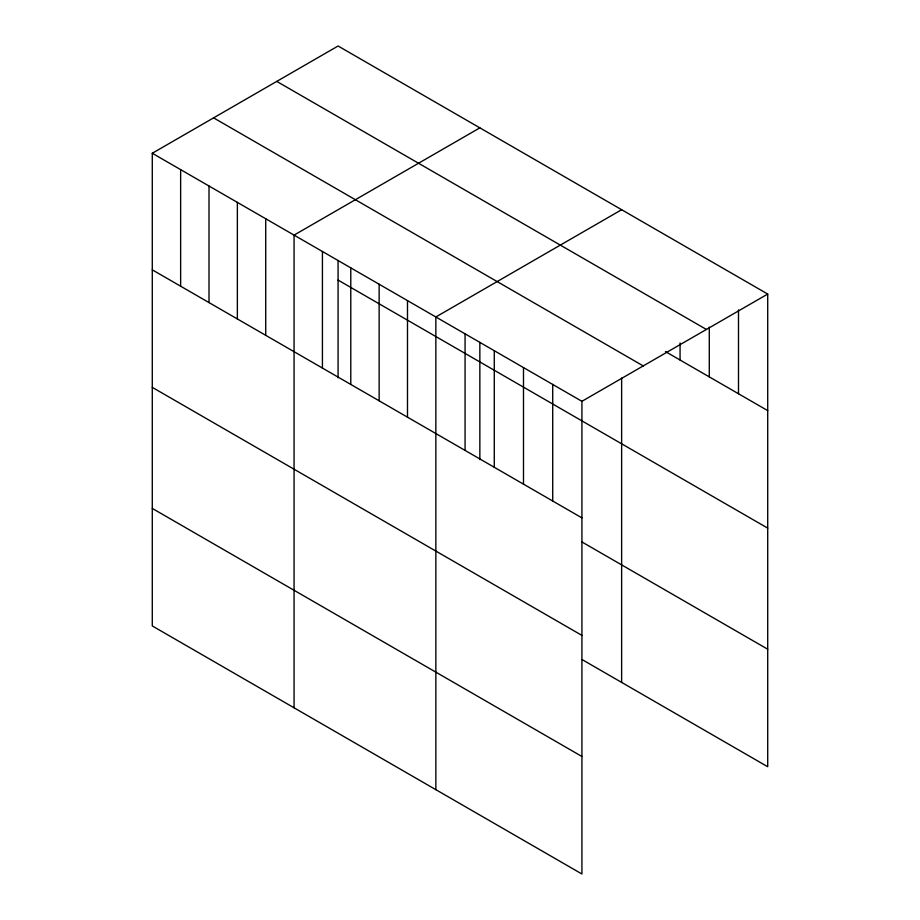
<?xml version="1.0" encoding="UTF-8"?>
<svg xmlns="http://www.w3.org/2000/svg" width="920" height="920" viewBox="0 0 920 920"><rect width="100%" height="100%" fill="white"/><g stroke="black" fill="none" stroke-linecap="round" stroke-linejoin="round"><path stroke-width="1.38" d="M152.283 153.261L581.923 401.315L581.923 874L152.283 625.945L152.283 153.261L338.077 46L767.717 294.055L767.717 766.739L582.188 659.629M479.849 127.857L294.066 235.117L294.066 707.802M621.632 209.714L435.85 316.974L435.85 789.659M581.923 401.315L767.717 294.055M276.759 81.397L706.399 329.44M665.459 351.589L767.717 410.619M213.601 117.863L643.241 365.918M338.077 280.094L767.717 528.137M152.283 269.836L581.923 517.879M582.188 542.11L767.717 649.221M152.283 387.354L581.923 635.398M152.283 508.426L581.923 756.481M738.495 309.879L738.495 393.748M709.285 327.129L709.285 376.889M680.064 342.964L680.064 360.019M621.632 378.051L621.632 682.398M552.713 384.445L552.713 501.009M523.491 367.574L523.491 484.15M494.281 350.704L494.281 467.279M479.849 342.355L479.849 459.632M465.072 333.845L465.072 450.409M407.491 300.598L407.491 417.174M379.143 284.234L379.143 400.798M350.784 267.858L350.784 384.433M338.077 260.498L338.077 377.775M322.425 251.493L322.425 368.058M265.719 218.742L265.719 335.317M237.36 202.377L237.36 318.941M209.001 186.001L209.001 302.577M180.642 169.636L180.642 286.2"/></g></svg>
